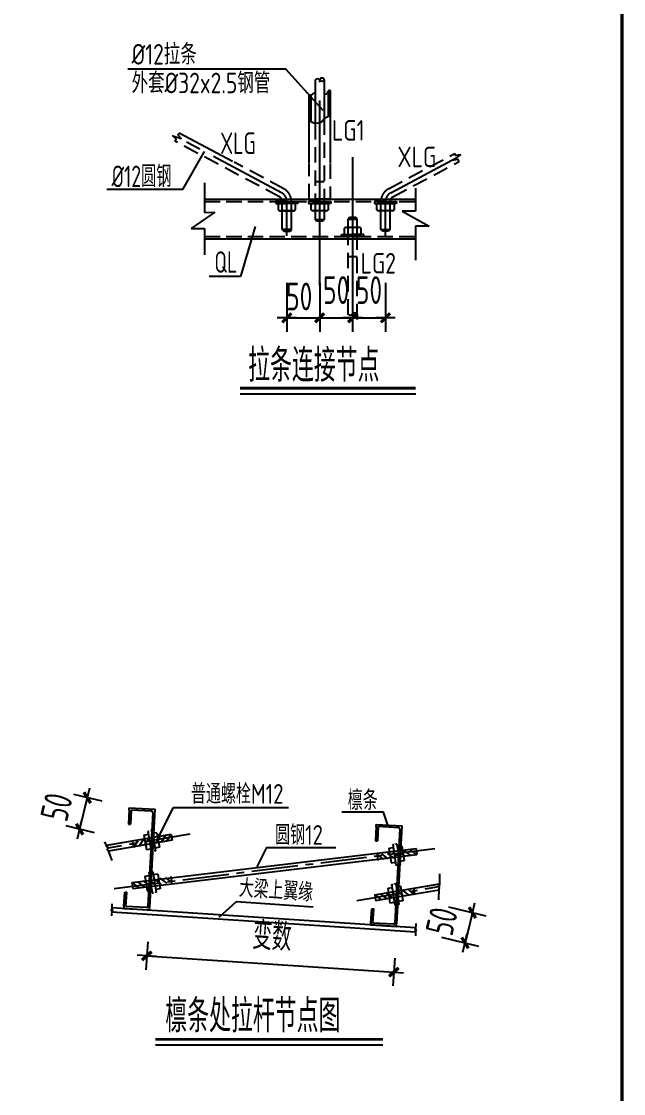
# Model space of a CAD drawing. Extents: x -321761 to 1215725, y 241863 to 438812.
# Drawn here: x 969992 to 979750, y 268394 to 285783 of the extents above; entities that cross this region are included whole.
import ezdxf

# ---------------------------------------------------------------- set-up
doc = ezdxf.new("R2010")
doc.units = 0
doc.header["$LTSCALE"] = 1000
for name, pattern in [('CENTER', [2, 1.25, -0.25, 0.25, -0.25]), ('CENTER2', [1.125, 0.75, -0.125, 0.125, -0.125]), ('DASH', [0.35, 0.25, -0.1]), ('DASHED2', [0.375, 0.25, -0.125]), ('DOTE', [2.42, 2, -0.2, 0.02, -0.2]), ('HIDDEN', [0.375, 0.25, -0.125])]:
    doc.linetypes.add(name, pattern=pattern)
doc.layers.get('0').update_dxf_attribs({"linetype": 'CONTINUOUS'})
doc.layers.get('Defpoints').update_dxf_attribs({"linetype": 'CONTINUOUS'})
for name, color, linetype in [('03', 3, 'CONTINUOUS'), ('BORDER', 7, 'CONTINUOUS'), ('DASH', 3, 'DASH'), ('DIM1', 3, 'CONTINUOUS'), ('DIM_SYMB', 3, 'CONTINUOUS'), ('DOTE', 1, 'DOTE'), ('PUB_DIM', 3, 'CONTINUOUS'), ('PUB_TEXT', 7, 'CONTINUOUS'), ('一般文字', 6, 'CONTINUOUS'), ('尺寸', 3, 'CONTINUOUS')]:
    doc.layers.add(name, color=color, linetype=linetype)
doc.styles.add('DIM_FONT', font='SIMPLEX.shx', dxfattribs={"width": 0.8})
doc.styles.add('HZTXT', font='tssdeng.shx', dxfattribs={"width": 0.7, "bigfont": 'tssdchn.shx'})
doc.styles.add('TESSDREN', font='tssdeng.shx', dxfattribs={"width": 0.7, "height": 300, "bigfont": 'tssdchn.shx'})
doc.styles.add('TSSD_Dimension', font='Tssdeng.shx', dxfattribs={"width": 0.7, "bigfont": 'hztxt.shx'})
doc.styles.add('TSSD_Rein', font='Tssdeng.shx', dxfattribs={"width": 0.7, "bigfont": 'hztxt.shx'})
doc.styles.add('TSSD_REIN_T3', font='Tssdeng.shx', dxfattribs={"width": 0.7, "bigfont": 'hztxt.shx'})
doc.dimstyles.new('DIMN150', dxfattribs={"dimscale": 1.5, "dimtxt": 300, "dimasz": 1, "dimexe": 250, "dimexo": 300, "dimgap": 150, "dimtad": 1, "dimdec": 0, "dimzin": 0, "dimdsep": 46, "dimtxsty": 'DIM_FONT', "dimblk": '_DIMX', "dimcen": 0.09, "dimclrt": 7, "dimadec": 0, "dimazin": 0, "dimtfac": 1, "dimtdec": 0, "dimtix": 1, "dimtmove": 2, "dimatfit": 3, "dimldrblk": '_DIMX', "dimfxl": 1, "dimtolj": 1, "dimtzin": 0, "dimarcsym": 0})

# ---------------------------------------------------------------- blocks, each defined once
blk = doc.blocks.new('_DIMX')
blk.add_line((-150, 0), (150, 0))
at = {"const_width": 50}
blk.add_lwpolyline([(-70, -70), (70, 70)], dxfattribs=at)
blk = doc.blocks.new('*D480')
at = {"layer": 'Defpoints', "color": 0}
for p in [(974293, 281993), (974826, 281993), (974826, 280976)]:
    blk.add_point(p, dxfattribs=at)
at = {"layer": 'PUB_DIM', "color": 0, "lineweight": -2}
for p, q in [((974293, 281543), (974293, 280751)), ((974826, 281543), (974826, 280751)), ((974294, 280976), (974825, 280976))]:
    blk.add_line(p, q, dxfattribs=at)
at = {"layer": 'PUB_DIM', "color": 0, "lineweight": -2, "xscale": 1.05, "yscale": 1.05, "zscale": 1.05, "rotation": 180}
blk.add_blockref('_DIMX', (974293, 280976), dxfattribs=at)
at = {"layer": 'PUB_DIM', "color": 0, "lineweight": -2, "xscale": 1.05, "yscale": 1.05, "zscale": 1.05}
blk.add_blockref('_DIMX', (974826, 280976), dxfattribs=at)
at = {"layer": 'PUB_DIM', "color": 7, "insert": (974494, 281321), "char_height": 450, "attachment_point": 5, "style": 'TSSD_Rein'}
blk.add_mtext('\\A1;50', dxfattribs=at)
blk = doc.blocks.new('*D481')
at = {"layer": 'Defpoints', "color": 0}
for p in [(974826, 281993), (975359, 281993), (975359, 280976)]:
    blk.add_point(p, dxfattribs=at)
at = {"layer": 'PUB_DIM', "color": 0, "lineweight": -2}
for p, q in [((974826, 281543), (974826, 280751)), ((975359, 281543), (975359, 280751)), ((974825, 280976), (974824, 280976)), ((974826, 280976), (975359, 280976)), ((975361, 280976), (975362, 280976))]:
    blk.add_line(p, q, dxfattribs=at)
at = {"layer": 'PUB_DIM', "color": 0, "lineweight": -2, "xscale": 1.05, "yscale": 1.05, "zscale": 1.05}
blk.add_blockref('_DIMX', (974826, 280976), dxfattribs=at)
at = {"layer": 'PUB_DIM', "color": 0, "lineweight": -2, "xscale": 1.05, "yscale": 1.05, "zscale": 1.05, "rotation": 180}
blk.add_blockref('_DIMX', (975359, 280976), dxfattribs=at)
at = {"layer": 'PUB_DIM', "color": 7, "insert": (975093, 281426), "char_height": 450, "attachment_point": 5, "style": 'TSSD_Rein'}
blk.add_mtext('\\A1;50', dxfattribs=at)
blk = doc.blocks.new('*D482')
at = {"layer": 'Defpoints', "color": 0}
for p in [(975359, 281993), (975892, 281993), (975892, 280976)]:
    blk.add_point(p, dxfattribs=at)
at = {"layer": 'PUB_DIM', "color": 0, "lineweight": -2}
for p, q in [((975359, 281543), (975359, 280751)), ((975892, 281543), (975892, 280751)), ((975358, 280976), (975357, 280976)), ((975359, 280976), (975892, 280976)), ((975893, 280976), (975894, 280976))]:
    blk.add_line(p, q, dxfattribs=at)
at = {"layer": 'PUB_DIM', "color": 0, "lineweight": -2, "xscale": 1.05, "yscale": 1.05, "zscale": 1.05}
blk.add_blockref('_DIMX', (975359, 280976), dxfattribs=at)
at = {"layer": 'PUB_DIM', "color": 0, "lineweight": -2, "xscale": 1.05, "yscale": 1.05, "zscale": 1.05, "rotation": 180}
blk.add_blockref('_DIMX', (975892, 280976), dxfattribs=at)
at = {"layer": 'PUB_DIM', "color": 7, "insert": (975626, 281426), "char_height": 450, "attachment_point": 5, "style": 'TSSD_Rein'}
blk.add_mtext('\\A1;50', dxfattribs=at)
blk = doc.blocks.new('*D504')
at = {"layer": 'Defpoints', "color": 0}
for p in [(976479, 271526), (976360, 271036), (977181, 270838)]:
    blk.add_point(p, dxfattribs=at)
at = {"layer": 'PUB_DIM', "color": 0, "lineweight": -2}
for p, q in [((976916, 271421), (977518, 271275)), ((977300, 271328), (977181, 270838)), ((977300, 271329), (977300, 271330)), ((976798, 270930), (977400, 270785)), ((977181, 270837), (977180, 270836))]:
    blk.add_line(p, q, dxfattribs=at)
at = {"layer": 'PUB_DIM', "color": 0, "lineweight": -2, "xscale": 1.05, "yscale": 1.05, "zscale": 1.05}
for p, rotation in [((977300, 271328), 256.4012607466577), ((977181, 270838), 76.40126074665768)]:
    blk.add_blockref('_DIMX', p, dxfattribs=dict(at, rotation=rotation))
at = {"layer": 'PUB_DIM', "color": 7, "insert": (976803, 271189), "char_height": 450, "attachment_point": 5, "rotation": 76.4013, "style": 'TSSD_Rein'}
blk.add_mtext('\\A1;50', dxfattribs=at)
blk = doc.blocks.new('*D505')
at = {"layer": 'Defpoints', "color": 0}
for p in [(971739, 273027), (970935, 272681), (971614, 272516)]:
    blk.add_point(p, dxfattribs=at)
at = {"layer": 'PUB_DIM', "color": 0, "lineweight": -2}
for p, q in [((971301, 273134), (970841, 273246)), ((971059, 273193), (970935, 272681)), ((971060, 273194), (971060, 273195)), ((971177, 272622), (970716, 272734)), ((970935, 272680), (970934, 272679))]:
    blk.add_line(p, q, dxfattribs=at)
at = {"layer": 'PUB_DIM', "color": 0, "lineweight": -2, "xscale": 1.05, "yscale": 1.05, "zscale": 1.05}
for p, rotation in [((971059, 273193), 256.3212230086041), ((970935, 272681), 76.32122300860415)]:
    blk.add_blockref('_DIMX', p, dxfattribs=dict(at, rotation=rotation))
at = {"layer": 'PUB_DIM', "color": 7, "insert": (970560, 273043), "char_height": 450, "attachment_point": 5, "rotation": 76.3212, "style": 'TSSD_Rein'}
blk.add_mtext('\\A1;50', dxfattribs=at)
blk = doc.blocks.new('*D506')
at = {"layer": 'Defpoints', "color": 0}
for p in [(972068, 271302), (976071, 271039), (976027, 270364)]:
    blk.add_point(p, dxfattribs=at)
at = {"layer": 'PUB_DIM', "color": 0, "lineweight": -2}
for p, q in [((972039, 270853), (972009, 270402)), ((972025, 270627), (976026, 270364)), ((976042, 270590), (976012, 270139))]:
    blk.add_line(p, q, dxfattribs=at)
at = {"layer": 'PUB_DIM', "color": 0, "lineweight": -2, "xscale": 1.05, "yscale": 1.05, "zscale": 1.05}
for p, rotation in [((972024, 270627), 176.2383625789253), ((976027, 270364), 356.2383625789253)]:
    blk.add_blockref('_DIMX', p, dxfattribs=dict(at, rotation=rotation))
at = {"layer": 'PUB_DIM', "color": 7, "insert": (974055, 270944), "char_height": 450, "attachment_point": 5, "rotation": 356.2384, "style": 'TSSD_Rein'}
blk.add_mtext('\\A1;变数', dxfattribs=at)

msp = doc.modelspace()

# ---------------------------------------------------------------- linework, layer by layer
for p, q in [((971736.9, 272994.1), (971738.7, 273027.4)), ((971738.7, 273027.4), (972157.2, 273004.9)), ((971736.9, 272994.1), (971724.5, 272763.5)), ((971769.8, 272992.3), (971757.4, 272761.7)), ((972102.1, 272974.5), (971769.8, 272992.3)), ((972121, 272953.4), (972039, 271429)), ((972069.5, 271373.9), (972154.3, 272951.6)), ((972071.6, 271413.9), (972157.2, 273004.9)), ((971724.5, 272763.5), (971757.4, 272761.7)), ((975740.4, 272725.9), (975728, 272495.3)), ((975740.4, 272725.9), (975742.2, 272759.2)), ((975742.2, 272759.2), (976160.7, 272736.7)), ((975773.3, 272724.1), (975760.9, 272493.5)), ((976105.6, 272706.2), (975773.3, 272724.1)), ((976124.5, 272685.2), (976042.5, 271160.7)), ((976073, 271105.7), (976157.8, 272683.4)), ((976075.1, 271145.6), (976160.7, 272736.7)), ((972418.3, 272595.5), (971368.3, 272416)), ((972435.8, 272501.1), (971404, 272324.7)), ((971879.6, 272495.3), (971806.6, 272384.1)), ((971965.5, 272511.3), (971892.5, 272400.1)), ((971976.5, 272586.6), (972047.2, 272599.7)), ((972056, 272528.1), (971983, 272416.9)), ((972038.5, 272646.9), (972062.1, 272651.3)), ((972146.6, 272545), (972073.6, 272433.7)), ((972105.3, 272659.3), (972081.7, 272655)), ((972184.9, 272625.3), (972114.1, 272612.2)), ((972237.2, 272561.8), (972164.1, 272450.6)), ((972327.7, 272578.7), (972254.7, 272467.4)), ((972418.3, 272595.5), (972345.3, 272484.3)), ((975728, 272495.3), (975760.9, 272493.5)), ((971782.3, 271815.3), (976387.9, 272368.5)), ((972020.3, 272350.6), (972091.1, 272363.8)), ((972099.9, 272316.6), (972123.5, 272321)), ((972166.8, 272329), (972143.2, 272324.6)), ((972228.8, 272389.4), (972158, 272376.2)), ((975946, 272372.5), (976017.1, 272383.6)), ((976009.7, 272431), (976033.4, 272434.7)), ((976076.9, 272441.5), (976053.2, 272437.8)), ((976155.4, 272405.1), (976084.3, 272394)), ((976099.8, 272323.6), (976205.6, 272242.9)), ((976190.8, 272337.8), (976296.6, 272257.1)), ((976281.8, 272352), (976387.6, 272271.4)), ((971797.1, 271720.4), (976402.7, 272273.7)), ((975755.5, 272269.9), (975861.3, 272189.2)), ((975826.8, 272281), (975932.6, 272200.3)), ((975917.8, 272295.2), (976023.6, 272214.5)), ((975983, 272135.3), (976054.1, 272146.4)), ((976008.8, 272309.4), (976114.6, 272228.7)), ((976192.4, 272168), (976121.3, 272156.9)), ((972056.3, 271979.5), (972080, 271983.2)), ((972123.5, 271990), (972099.8, 271986.3)), ((976061.5, 272099), (976085.2, 272102.7)), ((976128.7, 272109.5), (976105, 272105.8)), ((971782.3, 271815.3), (971888.1, 271734.6)), ((971873.3, 271829.5), (971979.1, 271748.8)), ((971964.3, 271843.7), (972070.2, 271763)), ((971992.5, 271920.9), (972063.7, 271932)), ((972055.4, 271857.9), (972161.2, 271777.2)), ((972202, 271953.6), (972130.9, 271942.5)), ((972146.4, 271872.1), (972252.2, 271791.4)), ((972237.4, 271886.3), (972343.2, 271805.6)), ((972323.7, 271899.7), (972429.5, 271819.1)), ((975717.3, 271618.4), (976767.2, 271797.9)), ((976058.4, 271793), (976034.7, 271789.3)), ((971652.8, 271429.7), (971665.2, 271660.3)), ((971665.2, 271660.3), (971698.1, 271658.5)), ((971685.7, 271427.9), (971698.1, 271658.5)), ((972029.5, 271683.8), (972100.7, 271694.9)), ((972108.1, 271647.5), (972131.8, 271651.2)), ((972175.3, 271658), (972151.6, 271654.3)), ((972239, 271716.5), (972167.9, 271705.4)), ((975732.1, 271523.5), (976763.9, 271699.9)), ((975808.3, 271632.6), (975914.1, 271551.9)), ((975899.3, 271646.8), (976005.1, 271566.1)), ((975927.5, 271724), (975998.6, 271735.1)), ((975990.3, 271661), (976096.1, 271580.3)), ((975991.2, 271782.6), (976014.9, 271786.3)), ((976137, 271756.7), (976065.8, 271745.6)), ((976081.3, 271675.2), (976187.1, 271594.5)), ((976172.3, 271689.4), (976278.1, 271608.7)), ((976258.6, 271702.8), (976364.4, 271622.2)), ((971459.3, 271472.8), (971456, 271376.2)), ((975717.3, 271618.4), (975823.1, 271537.7)), ((975964.5, 271486.9), (976035.6, 271498)), ((976043, 271450.6), (976066.8, 271454.3)), ((976110.2, 271461.1), (976086.5, 271457.4)), ((976174, 271519.6), (976102.8, 271508.5)), ((971456, 271376.2), (971437.1, 271368.3)), ((971437.1, 271368.3), (971476.6, 271368)), ((971455.8, 271363.8), (971452.7, 271275.3)), ((971455, 271342.5), (976378.4, 271018.8)), ((971476.6, 271368), (971455.8, 271363.8)), ((971457.1, 271409.2), (976380.5, 271085.5)), ((971652.8, 271429.7), (971651, 271396.4)), ((971651, 271396.4), (972069.5, 271373.9)), ((972018, 271410.1), (971685.7, 271427.9)), ((975656.3, 271161.5), (975668.7, 271392.1)), ((975668.7, 271392.1), (975701.7, 271392.7)), ((975689.2, 271159.7), (975701.6, 271390.3)), ((975656.3, 271161.5), (975654.5, 271128.2)), ((975654.5, 271128.2), (976073, 271105.7)), ((976021.5, 271141.8), (975689.2, 271159.7)), ((976382.8, 271151.5), (976379.4, 271054.9)), ((976379.4, 271054.9), (976360.6, 271047)), ((976360.6, 271047), (976400.1, 271046.7)), ((976379.2, 271042.5), (976376.2, 270954)), ((976400.1, 271046.7), (976379.2, 271042.5))]:
    msp.add_line(p, q)
for points in [[(971976.5, 272586.6), (972020.3, 272350.6)], [(972038.5, 272646.9), (972099.9, 272316.6)], [(972105.3, 272659.3), (972166.8, 272329)], [(972184.9, 272625.3), (972228.8, 272389.4)], [(972418.3, 272595.5), (972435.8, 272501.1)], [(971789.1, 272478.5), (971806.6, 272384.1)], [(975946, 272372.5), (975983, 272135.3)], [(976009.7, 272431), (976061.5, 272099)], [(976076.9, 272441.5), (976128.7, 272109.5)], [(976155.4, 272405.1), (976192.4, 272168)], [(976387.9, 272368.5), (976402.7, 272273.7)], [(975755.5, 272269.9), (975770.3, 272175)], [(972056.3, 271979.5), (972108.1, 271647.5)], [(972123.5, 271990), (972175.3, 271658)], [(971782.3, 271815.3), (971797.1, 271720.4)], [(971992.5, 271920.9), (972029.5, 271683.8)], [(972202, 271953.6), (972239, 271716.5)], [(972414.7, 271914), (972429.5, 271819.1)], [(976058.4, 271793), (976110.2, 271461.1)], [(975927.5, 271724), (975964.5, 271486.9)], [(975991.2, 271782.6), (976043, 271450.6)], [(976137, 271756.7), (976174, 271519.6)], [(976349.6, 271717), (976364.4, 271622.2)], [(975717.3, 271618.4), (975732.1, 271523.5)]]:
    msp.add_lwpolyline(points)
for centre, start, end in [((972101, 272954.5), 356.9223, 86.9223), ((976104.5, 272686.3), 356.9223, 86.9223), ((972019.1, 271430), 266.9223, 356.9223), ((976022.6, 271161.8), 266.9223, 356.9223)]:
    msp.add_arc(centre, 20, start, end)
at = {"layer": '03', "color": 1, "linetype": 'CENTER2'}
for p, q in [((972722.9, 272603.3), (971392.1, 272373.5)), ((971492.4, 271721.4), (976692.6, 272367.5)), ((975427.4, 271524.5), (976758.9, 271749.9))]:
    msp.add_line(p, q, dxfattribs=at)
at = {"layer": 'BORDER', "const_width": 50}
msp.add_lwpolyline([(939725.4, 242862.6), (939725.4, 298762.6), (979725.4, 298762.6), (979725.4, 242862.6)], close=True, dxfattribs=at)
at = {"layer": 'DASH'}
for p, q in [((972961.1, 282862.4), (976379.6, 282862.4)), ((972961.1, 282293.5), (976379.6, 282293.5))]:
    msp.add_line(p, q, dxfattribs=at)
at = {"layer": 'DIM1'}
for p, q in [((974275.1, 285010), (971716.1, 285010)), ((974879.9, 284336.4), (974275.1, 285010)), ((974996.8, 284667.3), (974969.4, 284659.8)), ((974667.1, 284582.7), (974654.8, 284587.6)), ((974700.1, 284594.9), (974667.1, 284582.7)), ((974714.8, 284607.2), (974700.1, 284594.9)), ((974730.7, 284615.7), (974714.8, 284607.2)), ((974751.5, 284612.8), (974730.7, 284615.7)), ((974903.3, 284591.3), (974900.8, 284591.6)), ((974904.5, 284597.4), (974903.3, 284591.3)), ((974941.2, 284603.5), (974904.5, 284597.4)), ((974951, 284640.2), (974941.2, 284603.5)), ((974969.4, 284659.8), (974951, 284640.2)), ((974670.7, 284176.4), (974655.5, 284238.2)), ((974684.7, 284162.4), (974670.7, 284176.4)), ((974708.7, 284146.4), (974684.7, 284162.4)), ((974728.6, 284134.5), (974708.7, 284146.4)), ((974872.3, 284166.4), (974828.4, 284136.5)), ((974892.3, 284202.3), (974872.3, 284166.4)), ((974956.2, 284234.2), (974892.3, 284202.3)), ((974996.8, 284300), (974956.2, 284234.2)), ((974756.6, 284128.5), (974728.6, 284134.5)), ((974800.5, 284130.5), (974756.6, 284128.5)), ((974828.4, 284136.5), (974800.5, 284130.5)), ((972604.9, 283059.1), (972956.9, 283671.4)), ((972961.1, 283166.7), (972961.1, 282686.2)), ((974900.8, 283182.5), (974751.5, 283182.5)), ((972604.9, 283059.1), (971377.9, 283059.1)), ((976379.6, 283079.8), (976379.6, 282706.1)), ((973126, 282687.3), (972741.3, 282425.6)), ((972961.1, 282686.2), (973126, 282687.3)), ((976379.6, 282706.1), (976160.3, 282705.4)), ((976160.3, 282705.4), (976598, 282461.9)), ((972741.3, 282425.6), (972961.1, 282425.3)), ((972961.1, 282425.3), (972961.1, 281999.7)), ((973780.9, 282458), (973542.9, 281645.8)), ((976379.6, 282462.2), (976379.6, 281912.8)), ((976598, 282461.9), (976379.6, 282462.2)), ((975434.2, 281965.6), (975284.8, 281965.6)), ((973542.9, 281645.8), (973033.6, 281645.8))]:
    msp.add_line(p, q, dxfattribs=at)
at = {"layer": 'DIM1', "color": 1}
for p, q in [((974751.5, 284834.2), (974751.5, 284124.5)), ((974900.8, 284834.2), (974900.8, 284199.2)), ((974996.8, 284667.3), (974996.8, 283491.9)), ((974655.5, 283491.9), (974655.5, 284587.3)), ((974687.5, 284160.6), (974687.5, 284590.3)), ((974964.8, 284654.9), (974964.8, 284248.2)), ((973414.2, 283512.1), (972550.6, 283972.8)), ((972961.1, 282898), (976379.6, 282898)), ((974114.2, 282862.4), (974114.2, 282830.4)), ((974293.4, 282862.4), (974114.2, 282862.4)), ((974114.2, 282830.4), (974293.4, 282830.4)), ((974293.4, 282830.4), (974154.8, 282830.4)), ((974154.8, 282830.4), (974154.8, 282725)), ((974218.8, 282409.9), (974218.8, 282862.4)), ((974293.4, 282830.4), (974293.4, 282862.4)), ((974293.4, 282830.4), (974293.4, 282862.4)), ((974293.4, 282862.4), (974472.7, 282862.4)), ((974432.1, 282830.4), (974293.4, 282830.4)), ((974472.7, 282830.4), (974293.4, 282830.4)), ((974368.1, 282409.9), (974368.1, 282862.4)), ((974432.1, 282725), (974432.1, 282830.4)), ((974472.7, 282862.4), (974472.7, 282830.4)), ((974826.1, 282862.4), (974646.9, 282862.4)), ((974646.9, 282862.4), (974646.9, 282830.4)), ((974646.9, 282830.4), (974826.1, 282830.4)), ((974687.5, 282830.4), (974826.1, 282830.4)), ((974687.5, 282725), (974687.5, 282830.4)), ((974751.5, 282898), (974751.5, 282569.9)), ((974826.1, 282862.4), (975005.4, 282862.4)), ((974826.1, 282830.4), (974826.1, 282862.4)), ((974826.1, 282830.4), (974826.1, 282862.4)), ((975005.4, 282830.4), (974826.1, 282830.4)), ((974826.1, 282830.4), (974964.8, 282830.4)), ((974900.8, 282898), (974900.8, 282569.9)), ((974964.8, 282830.4), (974964.8, 282725)), ((975005.4, 282862.4), (975005.4, 282830.4)), ((975006, 282862.4), (975006, 282830.4)), ((975892.2, 282862.4), (975713, 282862.4)), ((975713, 282862.4), (975713, 282830.4)), ((975713, 282830.4), (975892.2, 282830.4)), ((975753.5, 282830.4), (975892.2, 282830.4)), ((975753.5, 282725), (975753.5, 282830.4)), ((975817.5, 282409.9), (975817.5, 282862.4)), ((975892.2, 282830.4), (975892.2, 282862.4)), ((975892.2, 282830.4), (975892.2, 282862.4)), ((975892.2, 282862.4), (976071.4, 282862.4)), ((975892.2, 282830.4), (976030.9, 282830.4)), ((976071.4, 282830.4), (975892.2, 282830.4)), ((975966.9, 282409.9), (975966.9, 282862.4)), ((976030.9, 282830.4), (976030.9, 282725)), ((976071.4, 282862.4), (976071.4, 282830.4)), ((974154.8, 282725), (974171.7, 282713.1)), ((974171.7, 282713.1), (974415.2, 282713.1)), ((974415.2, 282713.1), (974432.1, 282725)), ((974704.4, 282713.1), (974687.5, 282725)), ((974947.9, 282713.1), (974704.4, 282713.1)), ((974964.8, 282725), (974947.9, 282713.1)), ((975308.3, 282605.6), (975284.8, 282578.1)), ((975284.8, 282250.1), (975284.8, 282578.1)), ((975284.8, 282578.1), (975434.2, 282578.1)), ((975409.8, 282605.6), (975308.3, 282605.6)), ((975434.2, 282578.1), (975409.8, 282605.6)), ((975434.2, 282250.1), (975434.2, 282578.1)), ((975770.5, 282713.1), (975753.5, 282725)), ((976014, 282713.1), (975770.5, 282713.1)), ((976030.9, 282725), (976014, 282713.1)), ((974218.8, 282409.9), (974243.1, 282382.4)), ((974368.1, 282409.9), (974218.8, 282409.9)), ((974344.6, 282382.4), (974368.1, 282409.9)), ((974751.5, 282569.9), (974900.8, 282569.9)), ((974774.9, 282542.4), (974751.5, 282569.9)), ((974876.4, 282542.4), (974774.9, 282542.4)), ((974900.8, 282569.9), (974876.4, 282542.4)), ((975237.7, 282442.8), (975220.8, 282430.9)), ((975220.8, 282430.9), (975220.8, 282325.5)), ((975481.2, 282442.8), (975237.7, 282442.8)), ((975498.2, 282430.9), (975481.2, 282442.8)), ((975498.2, 282325.5), (975498.2, 282430.9)), ((975817.5, 282409.9), (975966.9, 282409.9)), ((975841, 282382.4), (975817.5, 282409.9)), ((975966.9, 282409.9), (975942.5, 282382.4)), ((972961.1, 282257.9), (976379.6, 282257.9)), ((974243.1, 282382.4), (974344.6, 282382.4)), ((975180.3, 282293.5), (975180.3, 282325.5)), ((975180.3, 282325.5), (975359.5, 282325.5)), ((975359.5, 282293.5), (975180.3, 282293.5)), ((975220.8, 282325.5), (975359.5, 282325.5)), ((975538.7, 282325.5), (975359.5, 282325.5)), ((975359.5, 282325.5), (975359.5, 282293.5)), ((975359.5, 282325.5), (975359.5, 282293.5)), ((975359.5, 282325.5), (975498.2, 282325.5)), ((975359.5, 282293.5), (975538.7, 282293.5)), ((975538.7, 282293.5), (975538.7, 282325.5)), ((975942.5, 282382.4), (975841, 282382.4)), ((975284.8, 281036.7), (975284.8, 281023.6)), ((975434.2, 281036.7), (975434.2, 280948.9))]:
    msp.add_line(p, q, dxfattribs=at)
at = {"layer": 'DIM1', "color": 1, "linetype": 'DASHED2'}
for p, q in [((974900.8, 284195.4), (974900.8, 282876.3)), ((974751.5, 284117.9), (974751.5, 282880.8)), ((975284.8, 281030.2), (975284.8, 282267.3)), ((975434.2, 280952.6), (975434.2, 282271.7))]:
    msp.add_line(p, q, dxfattribs=at)
at = {"layer": 'DIM1', "color": 1, "linetype": 'HIDDEN'}
for p, q in [((974173.7, 282937.6), (972480.3, 283841)), ((975942, 283069.6), (977014.6, 283641.8)), ((974243.6, 283069.6), (973438, 283499.4)), ((974655.5, 282898), (974655.5, 283477.9)), ((974996.8, 283480.2), (974996.8, 282898)), ((976011.9, 282937.6), (977084.9, 283510.1)), ((974996.8, 282898), (974655.5, 282898))]:
    msp.add_line(p, q, dxfattribs=at)
at = {"layer": 'DIM1', "color": 4, "linetype": 'CENTER'}
for p, q in [((974208.8, 283003.6), (972515.4, 283906.9)), ((975976.9, 283003.6), (977049.8, 283575.9)), ((974293.4, 282305.7), (974293.4, 282862.4)), ((975892.2, 282305.7), (975892.2, 282862.4))]:
    msp.add_line(p, q, dxfattribs=at)
at = {"layer": 'DIM1'}
for centre, radius, start, end in [((974788.8, 284806.9), 46.2, 36.1111, 143.8889), ((974863.5, 284825.4), 38.4, 13.24757, 166.75243), ((974863.5, 284861.4), 46.2, 216.1111, 323.8889), ((975322.2, 281064), 46.2, 216.1111, 323.8889), ((975396.8, 281009.5), 46.2, 36.1111, 143.8889), ((975396.8, 281045.5), 38.4, 193.24757, 346.75243)]:
    msp.add_arc(centre, radius, start, end, dxfattribs=at)
at = {"layer": 'DIM1', "color": 1, "linetype": 'HIDDEN'}
for centre, radius, start, end in [((974133.4, 282862.4), 85.3, 359.99999, 61.80101), ((974133.1, 282862.3), 235, 0.04593, 61.95467), ((976052.5, 282862.3), 235, 118.04533, 179.95407), ((976052.2, 282862.4), 85.3, 118.19899, 180.00001)]:
    msp.add_arc(centre, radius, start, end, dxfattribs=at)
at = {"layer": 'DIM1', "color": 4, "linetype": 'CENTER'}
for centre, start, end in [((974133.4, 282862.4), 0, 61.90874), ((976052.2, 282862.4), 118.09126, 180)]:
    msp.add_arc(centre, 160, start, end, dxfattribs=at)
at = {"layer": 'DIM1', "color": 1}
for centre, radius, start, end in [((974186.8, 282762), 48.9, 229.14044, 310.85956), ((974293.4, 282974.7), 260.6, 253.35134, 286.64866), ((974400.1, 282762), 48.9, 229.14044, 310.85956), ((974719.5, 282762), 48.9, 229.14044, 310.85956), ((974826.1, 282974.7), 260.6, 253.35134, 286.64866), ((974932.8, 282762), 48.9, 229.14044, 310.85956), ((975785.5, 282762), 48.9, 229.14044, 310.85956), ((975892.2, 282974.7), 260.6, 253.35134, 286.64866), ((975998.9, 282762), 48.9, 229.14044, 310.85956), ((975252.8, 282393.9), 48.9, 49.14044, 130.85956), ((975359.5, 282181.2), 260.6, 73.35134, 106.64866), ((975466.2, 282393.9), 48.9, 49.14044, 130.85956)]:
    msp.add_arc(centre, radius, start, end, dxfattribs=at)
at = {"layer": 'DIM_SYMB'}
for points in [[(972480.3, 283841), (972497.8, 283873.8), (972448, 283929.3), (972583.1, 283885.2), (972533.1, 283940), (972550.6, 283972.8)], [(977084.9, 283510.1), (977067.4, 283542.9), (976993.7, 283532.4), (977105.6, 283620.1), (977032.1, 283609), (977014.6, 283641.8)]]:
    msp.add_lwpolyline(points, dxfattribs=at)
at = {"layer": 'DOTE', "color": 8, "linetype": 'DOTE', "ltscale": 1.5}
for p, q in [((974826.1, 281499.7), (974826.1, 285016.1)), ((975359.5, 283580.8), (975359.5, 280787.2))]:
    msp.add_line(p, q, dxfattribs=at)
at = {"layer": 'PUB_DIM'}
for p, q in [((975359.5, 283580.8), (975359.5, 280787.2)), ((971378.8, 272389.2), (971344.4, 272477.2)), ((971375.6, 272354), (971403.1, 272386.4)), ((971395.6, 272346.3), (971375.6, 272354)), ((971403.1, 272386.4), (971378.8, 272389.2)), ((971463, 272173.9), (971395.6, 272346.3)), ((976766.2, 271958.2), (976766.2, 271769.2)), ((976744.3, 271758.5), (976766.2, 271769.2)), ((976781, 271737), (976744.3, 271758.5)), ((976758.4, 271538.1), (976764.7, 271723.1)), ((976764.7, 271723.1), (976781, 271737))]:
    msp.add_line(p, q, dxfattribs=at)
at = {"layer": '一般文字', "color": 2}
for p, q in [((973534.3, 279745), (976381.5, 279745)), ((972162.5, 269184.2), (975849.6, 269184.2))]:
    msp.add_line(p, q, dxfattribs=at)
at = {"layer": '一般文字', "color": 2, "const_width": 48}
for points in [[(973534.3, 279834), (976381.5, 279834)], [(972162.5, 269273.1), (975849.6, 269273.1)]]:
    msp.add_lwpolyline(points, dxfattribs=at)
at = {"layer": '尺寸'}
for p, q in [((972199.7, 272532.6), (972458.5, 273033.4)), ((972458.5, 273033.4), (974317.7, 273033.4)), ((975858.2, 272956.5), (975183.6, 272956.5)), ((973970.2, 272386.6), (975086.8, 272386.6))]:
    msp.add_line(p, q, dxfattribs=at)
for points in [[(975930.3, 272749.1), (975858.9, 272956.5), (975858.2, 272956.5)], [(973811.4, 272071.5), (973969.5, 272386.6), (973970.2, 272386.6)], [(973197.6, 271257.2), (973475.7, 271506.8), (974722.6, 271424.9)]]:
    msp.add_lwpolyline(points, dxfattribs=at)

# ---------------------------------------------------------------- texts
at = {"style": 'TSSD_REIN_T3', "width": 0.7}
for s, p in [('XLG', (973212.4, 283633.2)), ('%%c12圆钢', (971453.1, 283095.4)), ('QL', (973118.9, 281705.8))]:
    msp.add_text(s, height=350, dxfattribs=at).set_placement(p)
at = {"layer": 'PUB_TEXT', "style": 'TSSD_Dimension', "width": 0.8}
for s, height, p in [('%%C12拉条', 333.33, (971778.2, 285083.6)), ('外套%%C32x2.5钢管', 333.333, (971778.2, 284618.7)), ('LG1', 333.33, (975024.7, 283849.7)), ('XLG', 333.33, (976086.5, 283419.5)), ('LG2', 333.33, (975488.9, 281694.4))]:
    msp.add_text(s, height=height, dxfattribs=at).set_placement(p)
at = {"layer": '一般文字', "color": 6, "style": 'TESSDREN', "width": 0.7}
for s, p in [('拉条连接节点', (973666.6, 279938.2)), ('檩条处拉杆节点图', (972324, 269386.3))]:
    msp.add_text(s, height=533.33, dxfattribs=at).set_placement(p)
at = {"layer": '一般文字', "color": 6, "linetype": 'Continuous', "lineweight": -3, "style": 'HZTXT', "width": 0.8}
for s, p in [('普通螺栓M12', (972738.7, 273094.1)), ('檩条', (975280.8, 272992.5)), ('圆钢12', (974102.1, 272428.3))]:
    msp.add_text(s, height=320, dxfattribs=at).set_placement(p)
at = {"layer": '一般文字', "color": 6, "linetype": 'Continuous', "lineweight": -3, "style": 'TSSD_Rein', "width": 0.8}
msp.add_text('大梁上翼缘', height=300, rotation=356.23836, dxfattribs=at).set_placement((973509.1, 271583))

# ---------------------------------------------------------------- dimensions: what is measured, and where the dimension line sits
at = {"layer": 'PUB_DIM'}
dim = msp.add_linear_dim(base=(974826.1, 280976.4), p1=(974292.8, 281992.6), p2=(974826.1, 281992.6), angle=0, text='50', dimstyle='DIMN150', override={"dimasz": 0.7, "dimexe": 150, "dimtxsty": 'TSSD_Rein'}, dxfattribs=at)
dim.commit()
dim.dimension.update_dxf_attribs({"geometry": '*D480', "text_midpoint": (974493.9, 281321.4), "dimtype": 161})
for p1, p2, distance, text, picture, middle in [((974826.1, 281992.6), (975359.5, 281992.6), -1016.3, '50', '*D481', (975092.8, 281426.4)), ((975359.5, 281992.6), (975892.2, 281992.6), -1016.3, '50', '*D482', (975625.8, 281426.4)), ((971738.7, 273027.4), (971614.2, 272515.6), -699.2, '50', '*D505', (970559.8, 273043.3)), ((976478.8, 271526.4), (976360.2, 271036.2), 844.5, '50', '*D504', (976802.9, 271188.6)), ((972068.2, 271302.2), (976071.4, 271039), -676.8, '变数', '*D506', (974054.9, 270944.3))]:
    dim = msp.add_aligned_dim(p1=p1, p2=p2, distance=distance, text=text, dimstyle='DIMN150', override={"dimasz": 0.7, "dimexe": 150, "dimtxsty": 'TSSD_Rein'}, dxfattribs=at)
    dim.commit()
    dim.dimension.update_dxf_attribs({"geometry": picture, "text_midpoint": middle})

doc.saveas('drawing.dxf')
